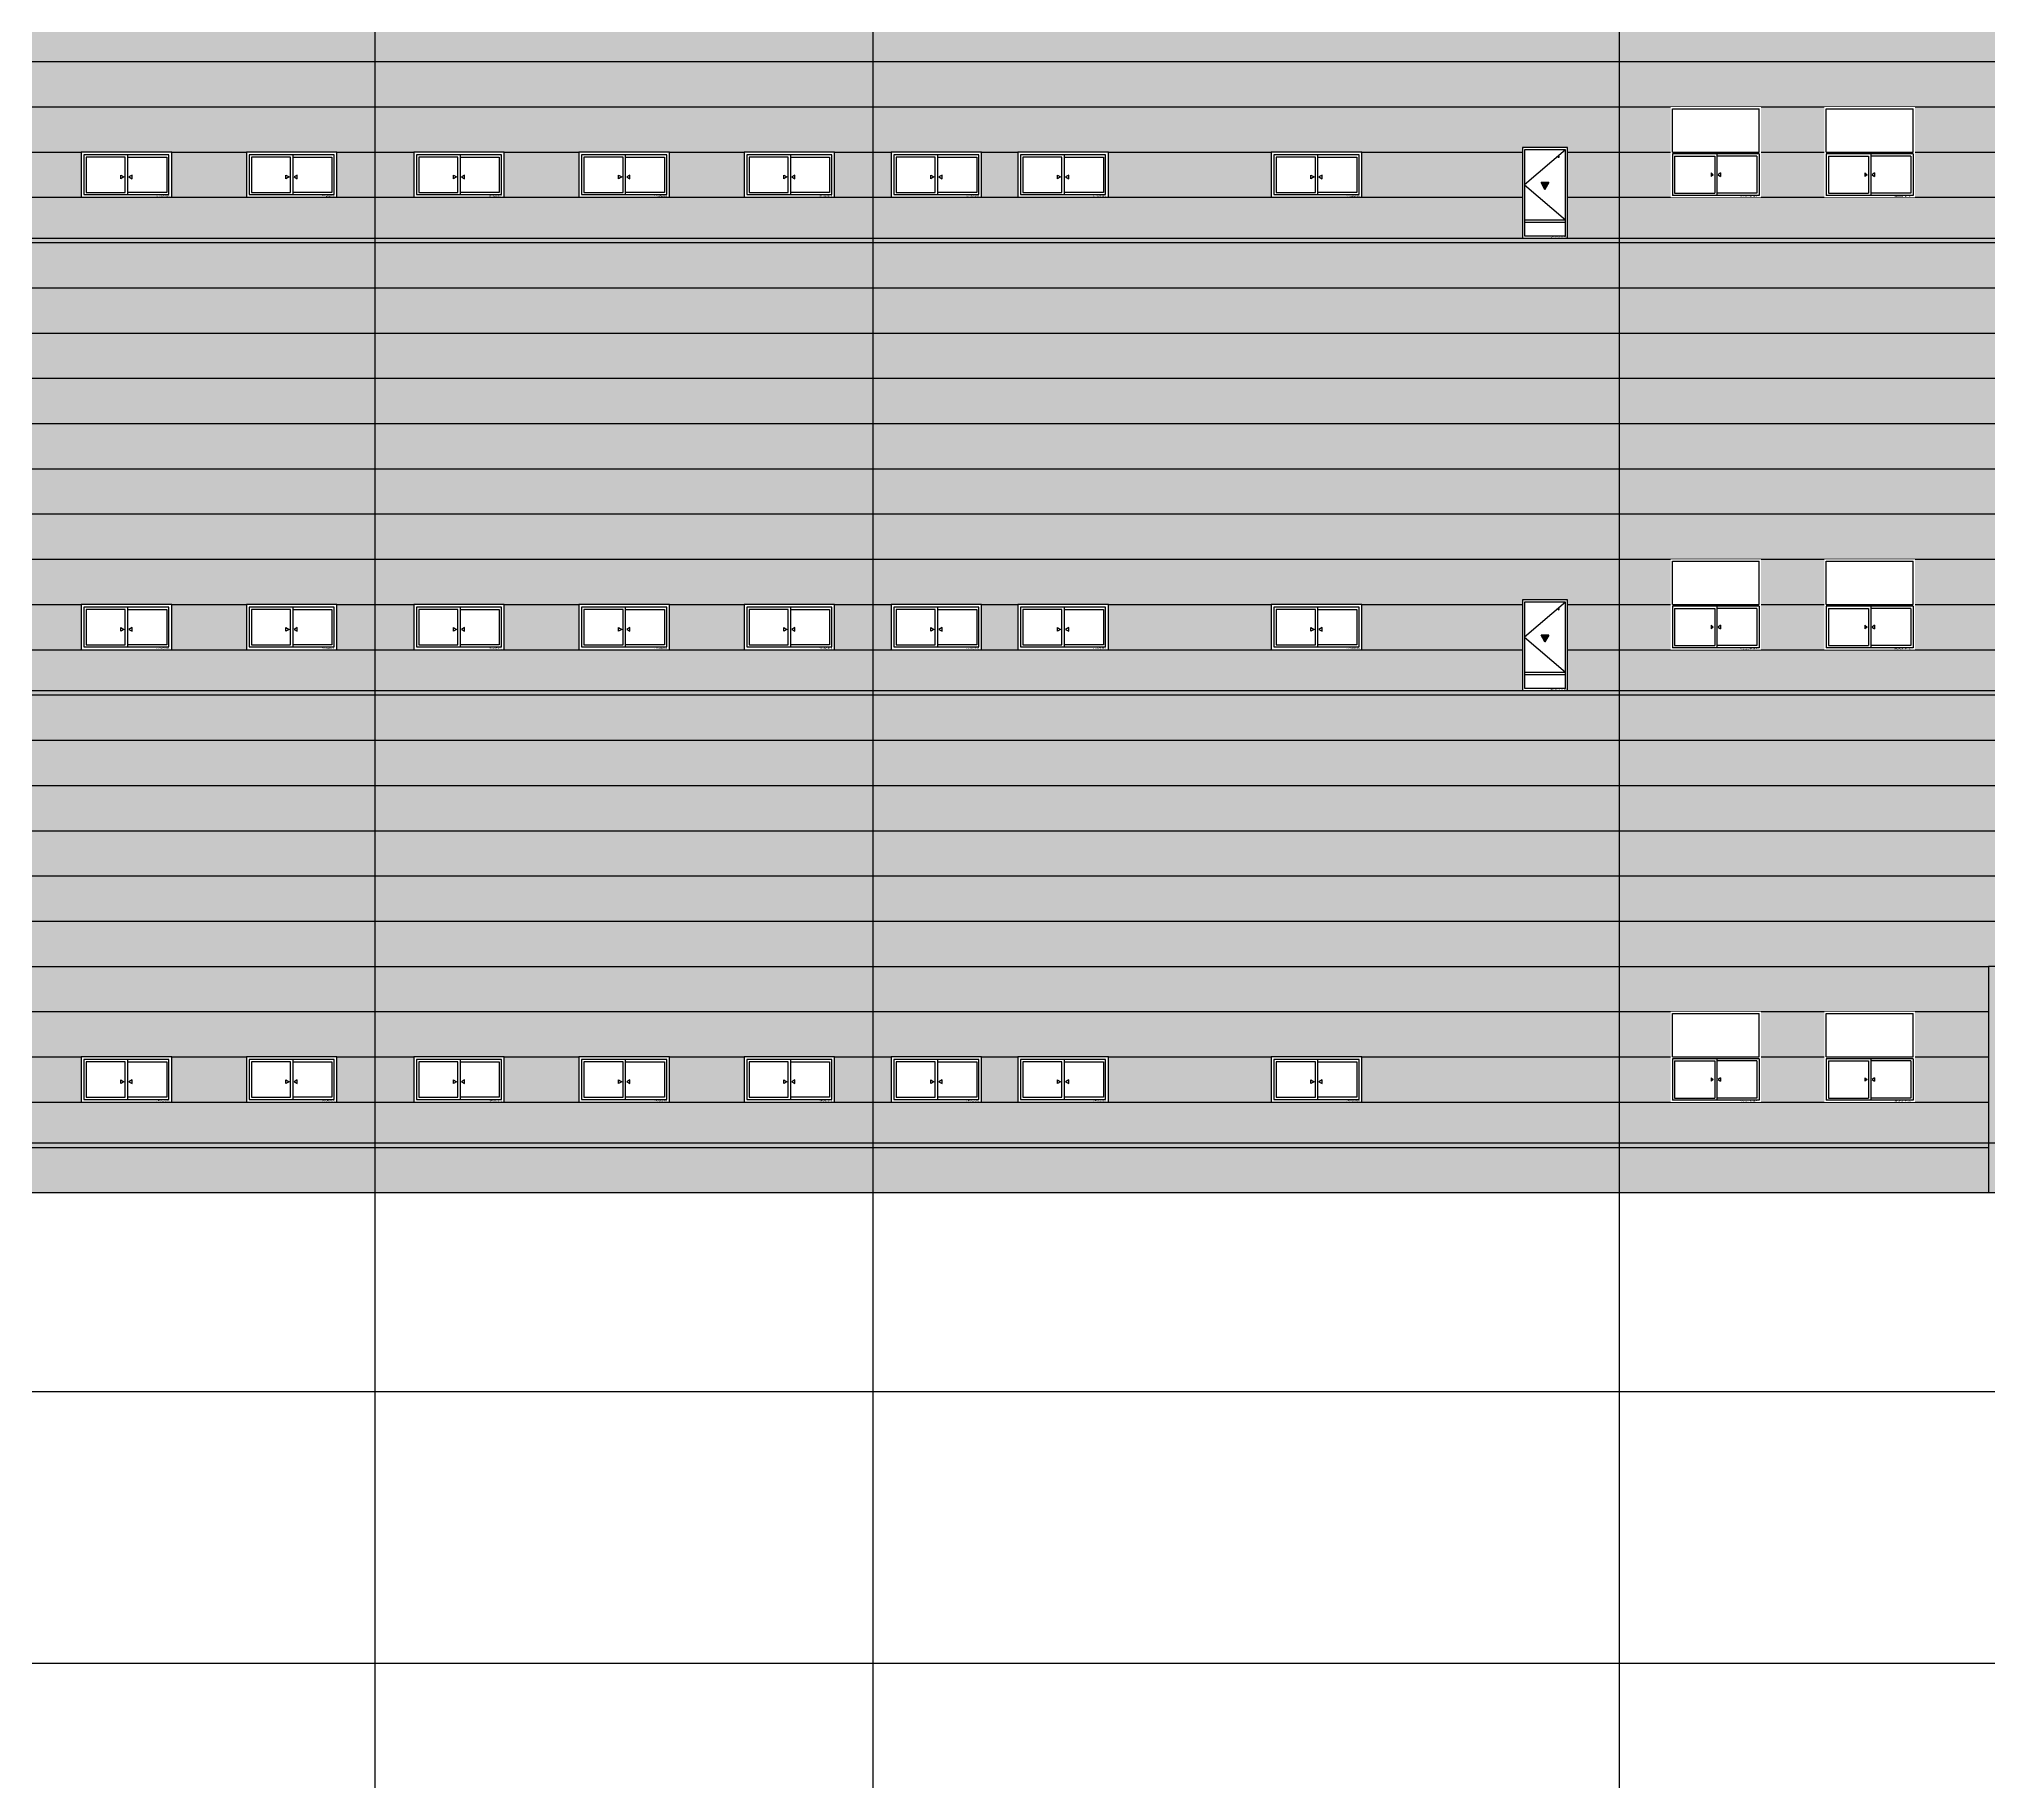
# Model space of a CAD drawing. Header units: millimetres. Extents: x 37653813 to 38677796, y 586285 to 874285.
# Drawn here: x 38262634 to 38305729, y 762535 to 801042 of the extents above; entities that cross this region are included whole.
import ezdxf

# ---------------------------------------------------------------- set-up
doc = ezdxf.new("R2010")
doc.units = ezdxf.units.MM
doc.header["$LTSCALE"] = 1000
doc.header["$MEASUREMENT"] = 0
doc.linetypes.add('-HID', pattern=[2.5, 1.5, -1])
doc.layers.get('0').update_dxf_attribs({"linetype": 'CONTINUOUS'})
doc.layers.get('Defpoints').update_dxf_attribs({"color": 161, "linetype": 'CONTINUOUS'})
for name, color, linetype in [('cen', 1, 'CONTINUOUS'), ('CON', 2, 'CONTINUOUS'), ('ELE-1', 2, 'CONTINUOUS'), ('HAT-253', 253, 'CONTINUOUS'), ('HAT-BACK', 252, 'CONTINUOUS'), ('OPEN', 1, '-HID'), ('WID', 4, 'CONTINUOUS'), ('WIN-G', 252, 'CONTINUOUS'), ('먹-회색 252', 252, 'CONTINUOUS'), ('먹-흰색 255', 255, 'CONTINUOUS')]:
    doc.layers.add(name, color=color, linetype=linetype)
doc.styles.add('나눔바른고딕', font='NanumBarunGothic.ttf')

# ---------------------------------------------------------------- blocks, each defined once
blk = doc.blocks.new('AW_1.0X1.5_(소방)')
at = {"ltscale": 1000}
blk.add_wipeout([(1000, 2000), (0, 2000), (0, 0), (1000, 0)], dxfattribs=at).dxf.layer = 'WID'
h = blk.add_hatch(color=1)
h.dxf.hatch_style = 1
h.paths.add_polyline_path([(500, 1075), (587, 1225), (413, 1225)])
at = {"layer": 'HAT-BACK', "ltscale": 1000}
h = blk.add_hatch(color=253, dxfattribs=at)
h.dxf.hatch_style = 1
edge = h.paths.add_edge_path()
edge.add_arc((200, 1800), 15, 180, 540, ccw=False)
at = {"color": 1}
blk.add_lwpolyline([(500, 1075), (587, 1225), (413, 1225)], close=True, dxfattribs=at)
at = {"ltscale": 1000}
blk.add_lwpolyline([(500, 1075), (413, 1225), (587, 1225)], close=True, dxfattribs=at)
blk.add_circle((200, 1800), 15, dxfattribs=at)
at = {"layer": 'OPEN', "ltscale": 700}
blk.add_lwpolyline([(50, 1950), (950, 1175), (50, 400)], dxfattribs=at)
at = {"layer": 'WID', "ltscale": 1000}
for p, q in [((950, 400), (50, 400)), ((950, 350), (50, 350))]:
    blk.add_line(p, q, dxfattribs=at)
for points in [[(1000, 0), (0, 0), (0, 2000), (1000, 2000)], [(950, 50), (50, 50), (50, 1950), (950, 1950)]]:
    blk.add_lwpolyline(points, close=True, dxfattribs=at)
at = {"layer": 'Defpoints', "style": '나눔바른고딕'}
blk.add_text('AW(1.0X1.5)-소방대진입창호', height=25, dxfattribs=at).set_placement((15, 15))
blk = doc.blocks.new('AW(2.0X1.0)')
at = {"ltscale": 1000}
blk.add_wipeout([(887455, -28823), (889455, -28823), (889455, -27823), (887455, -27823)], dxfattribs=at).dxf.layer = 'WID'
at = {"layer": 'WID', "ltscale": 1000}
blk.add_line((888480, -27883), (888480, -28763), dxfattribs=at)
for points in [[(887455, -28823), (889455, -28823), (889455, -27823), (887455, -27823)], [(887515, -28763), (889395, -28763), (889395, -27883), (887515, -27883)]]:
    blk.add_lwpolyline(points, close=True, dxfattribs=at)
at = {"layer": 'WIN-G'}
for points in [[(888430, -27933), (887565, -27933), (887565, -28713), (888430, -28713)], [(888331, -28333), (888400, -28373), (888331, -28413)], [(888579, -28333), (888510, -28373), (888579, -28413)]]:
    blk.add_lwpolyline(points, close=True, dxfattribs=at)
blk.add_lwpolyline([(888480, -27933), (889345, -27933), (889345, -28713), (888480, -28713)], dxfattribs=at)
at = {"layer": 'Defpoints', "style": '나눔바른고딕'}
blk.add_text('상온용AW(2.0X1.0)', height=25, dxfattribs=at).set_placement((889119, -28806))
blk = doc.blocks.new('A$C7b43b290')
at = {"ltscale": 1000}
blk.add_wipeout([(94, 2010), (2094, 2010), (2094, 10), (94, 10)], dxfattribs=at).dxf.layer = 'WID'
at = {"layer": 'WID', "ltscale": 1000}
for p, q in [((134, 1970), (2054, 1970)), ((134, 1010), (134, 1970)), ((2054, 1010), (2054, 1970)), ((2054, 970), (134, 970)), ((134, 970), (134, 50)), ((1119, 970), (1119, 50)), ((2054, 970), (2054, 50)), ((2054, 50), (134, 50))]:
    blk.add_line(p, q, dxfattribs=at)
blk.add_lwpolyline([(134, 1010), (2054, 1010)], dxfattribs=at)
at = {"layer": 'WIN-G'}
for p, q in [((184, 920), (184, 100)), ((184, 920), (1069, 920)), ((1069, 920), (1069, 100)), ((2004, 920), (1119, 920)), ((2004, 920), (2004, 100)), ((989, 550), (1039, 510)), ((989, 550), (989, 470)), ((1039, 510), (989, 470)), ((1199, 550), (1149, 510)), ((1149, 510), (1199, 470)), ((1199, 550), (1199, 470)), ((184, 100), (1069, 100)), ((2004, 100), (1119, 100))]:
    blk.add_line(p, q, dxfattribs=at)
at = {"layer": 'Defpoints', "style": '나눔바른고딕'}
blk.add_text('AW(2.0X2.0)-미서기+FIX', height=25, dxfattribs=at).set_placement((1639, 20))
blk = doc.blocks.new('sdmklfsdfsdf')
at = {"layer": 'cen', "ltscale": 5}
for p, q in [((38172116, 796642), (38329335, 796642)), ((38172116, 786642), (38329335, 786642)), ((38172116, 776642), (38329335, 776642)), ((38172116, 771142), (38329335, 771142)), ((38172116, 765142), (38329335, 765142))]:
    blk.add_line(p, q, dxfattribs=at)

msp = doc.modelspace()

# ---------------------------------------------------------------- hatches: boundary and pattern name
at = {"layer": '먹-회색 252', "ltscale": 0.1}
h = msp.add_hatch(dxfattribs=at)
h.set_pattern_fill('DOTS', color=256, scale=3000, angle=-1e-14)
h.paths.add_polyline_path([(38309116.3, 825542.5), (38309116.3, 780542.5), (38305716.3, 780542.5), (38305716.3, 775542.5), (38320916.3, 775542.5), (38320916.3, 831692.5), (38314716.3, 831692.5), (38314716.3, 825542.5)])
at = {"layer": '먹-흰색 255', "ltscale": 0.1}
h = msp.add_hatch(dxfattribs=at)
h.set_pattern_fill('DOTS', color=256, scale=3000, angle=-1e-14)
h.paths.add_polyline_path([(38232491.3, 780542.5), (38232491.3, 775542.5), (38305716.3, 775542.5), (38305716.3, 780542.5), (38309116.3, 780542.5), (38309116.3, 825542.5), (38314716.3, 825542.5), (38314716.3, 828142.5), (38231091.3, 828142.5), (38231091.3, 780542.5)])

# ---------------------------------------------------------------- linework, layer by layer
at = {"layer": 'cen', "ltscale": 5}
for points in [[(38270066.3, 749542.5), (38270066.3, 836435.4)], [(38281066.3, 749542.5), (38281066.3, 836435.4)], [(38297566.3, 749542.5), (38297566.3, 836435.4)]]:
    msp.add_lwpolyline(points, dxfattribs=at)
at = {"layer": 'CON', "ltscale": 1000}
msp.add_lwpolyline([(38320916.3, 775542.5), (38320916.3, 831692.5), (38314716.3, 831692.5), (38314716.3, 825542.5), (38309116.3, 825542.5), (38309116.3, 780542.5), (38305716.3, 780542.5), (38305716.3, 775542.5)], dxfattribs=at)
at = {"layer": 'ELE-1', "ltscale": 0.1}
msp.add_lwpolyline([(38207171.3, 763242.5), (38207171.3, 768342.5), (38209997.5, 768342.5), (38209997.5, 772942.5), (38211497.5, 772942.5), (38214647.5, 775542.5), (38325816.3, 775542.5)], dxfattribs=at)
at = {"layer": 'HAT-253', "ltscale": 0.1}
for points in [[(38224641.3, 800542.5), (38309116.3, 800542.5)], [(38224641.3, 799542.5), (38309116.3, 799542.5)], [(38224641.3, 798542.5), (38309116.3, 798542.5)], [(38224641.3, 797542.5), (38309116.3, 797542.5)], [(38224641.3, 796542.5), (38309116.3, 796542.5)], [(38224641.3, 795542.5), (38309116.3, 795542.5)], [(38224641.3, 794542.5), (38309116.3, 794542.5)], [(38224641.3, 793542.5), (38309116.3, 793542.5)], [(38224641.3, 792542.5), (38309116.3, 792542.5)], [(38224641.3, 791542.5), (38309116.3, 791542.5)], [(38224641.3, 790542.5), (38309116.3, 790542.5)], [(38224641.3, 789542.5), (38309116.3, 789542.5)], [(38224641.3, 788542.5), (38309116.3, 788542.5)], [(38224641.3, 787542.5), (38309116.3, 787542.5)], [(38224641.3, 786542.5), (38309116.3, 786542.5)], [(38224641.3, 785542.5), (38309116.3, 785542.5)], [(38224641.3, 784542.5), (38309116.3, 784542.5)], [(38224641.3, 783542.5), (38309116.3, 783542.5)], [(38224641.3, 782542.5), (38309116.3, 782542.5)], [(38224641.3, 781542.5), (38309116.3, 781542.5)], [(38224641.3, 780542.5), (38305716.3, 780542.5)], [(38224641.3, 779542.5), (38305716.3, 779542.5)], [(38224641.3, 778542.5), (38305716.3, 778542.5)], [(38224641.3, 777542.5), (38305716.3, 777542.5)], [(38224641.3, 776542.5), (38305716.3, 776542.5)]]:
    msp.add_lwpolyline(points, dxfattribs=at)

# ---------------------------------------------------------------- next in the draw order: block references
at = {"ltscale": 0.1}
for p in [(38298597.5, 797532), (38301997.5, 797532), (38298597.5, 787532), (38301997.5, 787532), (38298597.5, 777532), (38301997.5, 777532)]:
    msp.add_blockref('A$C7b43b290', p, dxfattribs=at)
at = {"xscale": -1}
for p in [(38296416.3, 796642.5), (38296416.3, 786642.5)]:
    msp.add_blockref('AW_1.0X1.5_(소방)', p, dxfattribs=at)
for p in [(37376111.3, 826365.7), (37379761.3, 826365.7), (37383461.3, 826365.7), (37387111.3, 826365.7), (37390761.3, 826365.7), (37394011.3, 826365.7), (37396811.3, 826365.7), (37402411.3, 826365.7), (37376111.3, 816365.7), (37379761.3, 816365.7), (37383461.3, 816365.7), (37387111.3, 816365.7), (37390761.3, 816365.7), (37394011.3, 816365.7), (37396811.3, 816365.7), (37402411.3, 816365.7), (37376111.3, 806365.7), (37379761.3, 806365.7), (37383461.3, 806365.7), (37387111.3, 806365.7), (37390761.3, 806365.7), (37394011.3, 806365.7), (37396811.3, 806365.7), (37402411.3, 806365.7)]:
    msp.add_blockref('AW(2.0X1.0)', p)

# ---------------------------------------------------------------- next in the draw order: block references
msp.add_blockref('sdmklfsdfsdf', (22091, 0))

doc.saveas('drawing.dxf')
